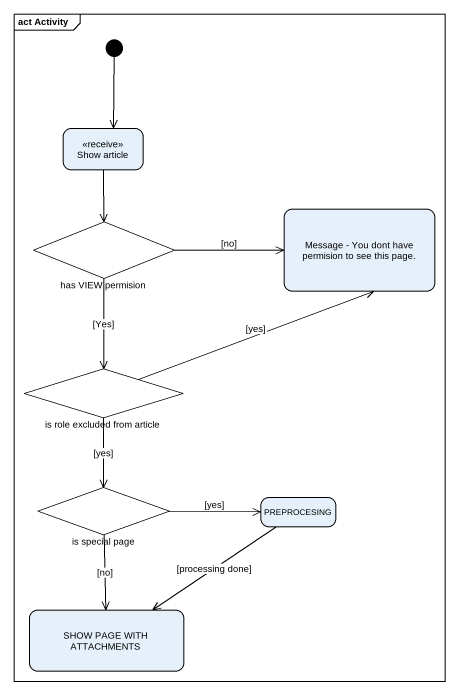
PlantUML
@startuml
mainframe act Activity
hide empty description
state "Show article" as Show_article <<receive>>
state "Message - You dont have permision to see this page." as Message_You_dont_have
state "has VIEW permision" as has_VIEW_permision <<choice>>
state "is role excluded from article" as is_role_excluded_from <<choice>>
state "is special page" as is_special_page <<choice>>
state PREPROCESING
state "SHOW PAGE WITH ATTACHMENTS" as SHOW_PAGE_WITH_ATTACHMENTS
[*] --> Show_article
Show_article --> has_VIEW_permision
has_VIEW_permision -right-> Message_You_dont_have : [no]
has_VIEW_permision --> is_role_excluded_from : [Yes]
is_role_excluded_from -right-> Message_You_dont_have : [yes]
is_role_excluded_from --> is_special_page : [yes]
is_special_page -right-> PREPROCESING : [yes]
is_special_page --> SHOW_PAGE_WITH_ATTACHMENTS : [no]
PREPROCESING --> SHOW_PAGE_WITH_ATTACHMENTS : [processing done]
@enduml
